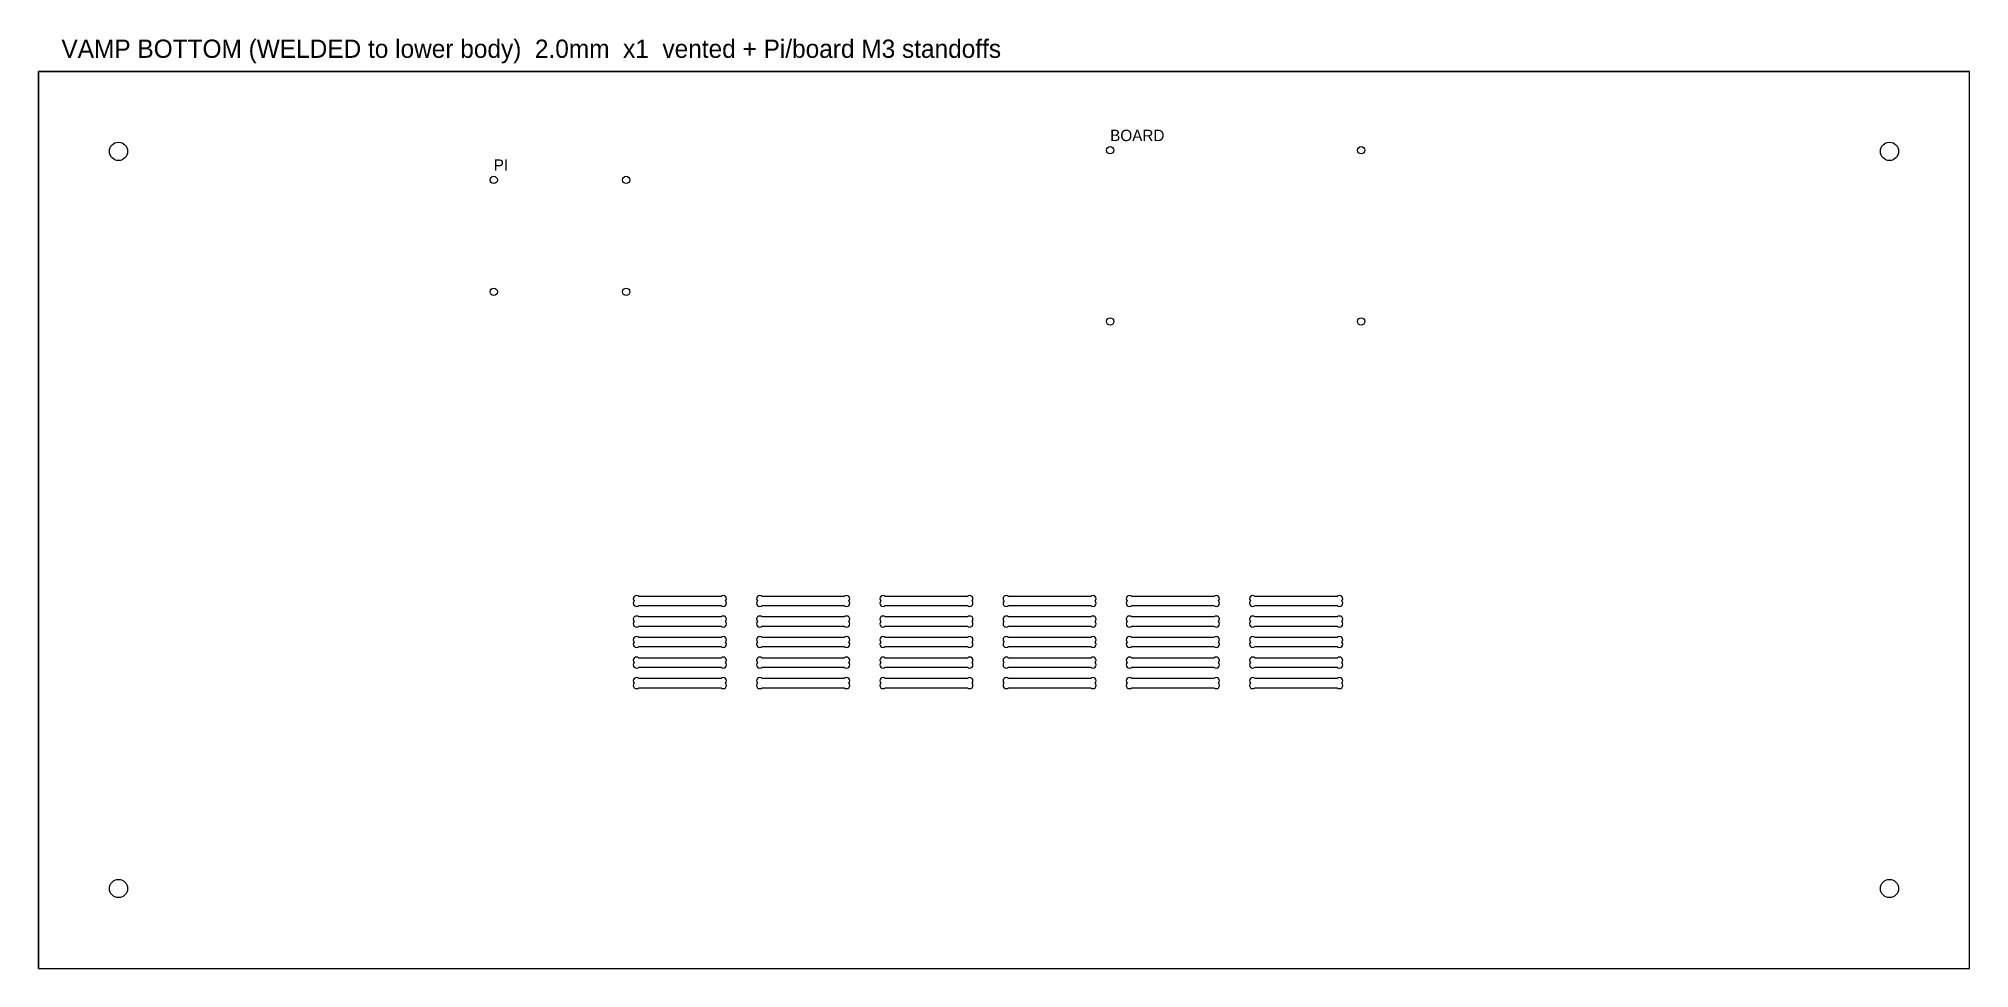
# Model space of a CAD drawing. Header units: millimetres. Extents: x 0 to 846, y 0 to 407.
import ezdxf

# ---------------------------------------------------------------- set-up
doc = ezdxf.new("R2010")
doc.units = ezdxf.units.MM
for name, color, linetype in [('CUT', 7, 'Continuous'), ('NOTE', 8, 'Continuous'), ('VENT', 7, 'Continuous'), ('WELD', 6, 'Continuous')]:
    doc.layers.add(name, color=color, linetype=linetype)

msp = doc.modelspace()

# ---------------------------------------------------------------- linework, layer by layer
at = {"layer": 'CUT'}
msp.add_lwpolyline([(0, 0), (846, 0), (846, 393), (0, 393)], close=True, dxfattribs=at)
for centre, radius in [((35, 358), 4), ((469.52, 358.5), 1.6), ((579.52, 358.5), 1.6), ((811, 358), 4), ((199.42, 345.5), 1.6), ((257.42, 345.5), 1.6), ((199.42, 296.5), 1.6), ((257.42, 296.5), 1.6), ((469.52, 283.5), 1.6), ((579.52, 283.5), 1.6), ((35, 35), 4), ((811, 35), 4)]:
    msp.add_circle(centre, radius, dxfattribs=at)
at = {"layer": 'VENT'}
for points in [[(263, 159), (299, 159, 1), (301, 161), (301, 161, 1), (299, 163), (263, 163, 1), (261, 161), (261, 161, 1)], [(317, 159), (353, 159, 1), (355, 161), (355, 161, 1), (353, 163), (317, 163, 1), (315, 161), (315, 161, 1)], [(371, 159), (407, 159, 1), (409, 161), (409, 161, 1), (407, 163), (371, 163, 1), (369, 161), (369, 161, 1)], [(425, 159), (461, 159, 1), (463, 161), (463, 161, 1), (461, 163), (425, 163, 1), (423, 161), (423, 161, 1)], [(479, 159), (515, 159, 1), (517, 161), (517, 161, 1), (515, 163), (479, 163, 1), (477, 161), (477, 161, 1)], [(533, 159), (569, 159, 1), (571, 161), (571, 161, 1), (569, 163), (533, 163, 1), (531, 161), (531, 161, 1)], [(263, 150), (299, 150, 1), (301, 152), (301, 152, 1), (299, 154), (263, 154, 1), (261, 152), (261, 152, 1)], [(317, 150), (353, 150, 1), (355, 152), (355, 152, 1), (353, 154), (317, 154, 1), (315, 152), (315, 152, 1)], [(371, 150), (407, 150, 1), (409, 152), (409, 152, 1), (407, 154), (371, 154, 1), (369, 152), (369, 152, 1)], [(425, 150), (461, 150, 1), (463, 152), (463, 152, 1), (461, 154), (425, 154, 1), (423, 152), (423, 152, 1)], [(479, 150), (515, 150, 1), (517, 152), (517, 152, 1), (515, 154), (479, 154, 1), (477, 152), (477, 152, 1)], [(533, 150), (569, 150, 1), (571, 152), (571, 152, 1), (569, 154), (533, 154, 1), (531, 152), (531, 152, 1)], [(263, 141), (299, 141, 1), (301, 143), (301, 143, 1), (299, 145), (263, 145, 1), (261, 143), (261, 143, 1)], [(317, 141), (353, 141, 1), (355, 143), (355, 143, 1), (353, 145), (317, 145, 1), (315, 143), (315, 143, 1)], [(371, 141), (407, 141, 1), (409, 143), (409, 143, 1), (407, 145), (371, 145, 1), (369, 143), (369, 143, 1)], [(425, 141), (461, 141, 1), (463, 143), (463, 143, 1), (461, 145), (425, 145, 1), (423, 143), (423, 143, 1)], [(479, 141), (515, 141, 1), (517, 143), (517, 143, 1), (515, 145), (479, 145, 1), (477, 143), (477, 143, 1)], [(533, 141), (569, 141, 1), (571, 143), (571, 143, 1), (569, 145), (533, 145, 1), (531, 143), (531, 143, 1)], [(263, 132), (299, 132, 1), (301, 134), (301, 134, 1), (299, 136), (263, 136, 1), (261, 134), (261, 134, 1)], [(317, 132), (353, 132, 1), (355, 134), (355, 134, 1), (353, 136), (317, 136, 1), (315, 134), (315, 134, 1)], [(371, 132), (407, 132, 1), (409, 134), (409, 134, 1), (407, 136), (371, 136, 1), (369, 134), (369, 134, 1)], [(425, 132), (461, 132, 1), (463, 134), (463, 134, 1), (461, 136), (425, 136, 1), (423, 134), (423, 134, 1)], [(479, 132), (515, 132, 1), (517, 134), (517, 134, 1), (515, 136), (479, 136, 1), (477, 134), (477, 134, 1)], [(533, 132), (569, 132, 1), (571, 134), (571, 134, 1), (569, 136), (533, 136, 1), (531, 134), (531, 134, 1)], [(263, 123), (299, 123, 1), (301, 125), (301, 125, 1), (299, 127), (263, 127, 1), (261, 125), (261, 125, 1)], [(317, 123), (353, 123, 1), (355, 125), (355, 125, 1), (353, 127), (317, 127, 1), (315, 125), (315, 125, 1)], [(371, 123), (407, 123, 1), (409, 125), (409, 125, 1), (407, 127), (371, 127, 1), (369, 125), (369, 125, 1)], [(425, 123), (461, 123, 1), (463, 125), (463, 125, 1), (461, 127), (425, 127, 1), (423, 125), (423, 125, 1)], [(479, 123), (515, 123, 1), (517, 125), (517, 125, 1), (515, 127), (479, 127, 1), (477, 125), (477, 125, 1)], [(533, 123), (569, 123, 1), (571, 125), (571, 125, 1), (569, 127), (533, 127, 1), (531, 125), (531, 125, 1)]]:
    msp.add_lwpolyline(points, format="xyb", close=True, dxfattribs=at)
at = {"layer": 'WELD'}
for points in [[(0, 393), (846, 393)], [(0, 0), (0, 393)], [(846, 0), (846, 393)], [(0, 0), (846, 0)]]:
    msp.add_lwpolyline(points, dxfattribs=at)

# ---------------------------------------------------------------- texts
at = {"layer": 'NOTE'}
for s, height, p in [('VAMP BOTTOM (WELDED to lower body)  2.0mm  x1  vented + Pi/board M3 standoffs', 8, (10, 399)), ('BOARD', 5, (469.52, 362.5)), ('PI', 5, (199.42, 349.5))]:
    msp.add_text(s, height=height, dxfattribs=at).set_placement(p)

doc.saveas('drawing.dxf')
